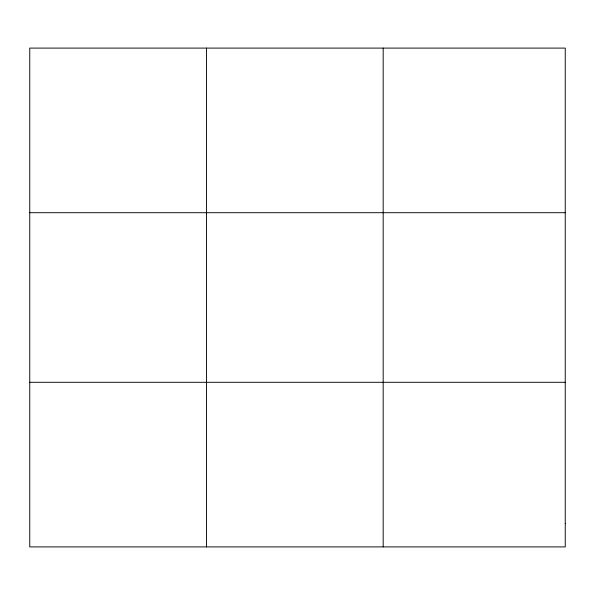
<?xml version="1.0" encoding="UTF-8"?>
<svg xmlns="http://www.w3.org/2000/svg" width="595" height="595" viewBox="0 0 595 595"><rect width="100%" height="100%" fill="white"/><g stroke="black" fill="none" stroke-linecap="round" stroke-linejoin="round"><path stroke-width="0.89" d="M206.465 48.098L206.465 546.902M383.18 48.098L383.18 546.902M29.75 212.705L565.25 212.705M29.75 382.295L565.25 382.295M565.25 523.384L565.25 546.902L29.75 546.902L29.75 48.098L565.25 48.098L565.25 523.384"/></g></svg>
